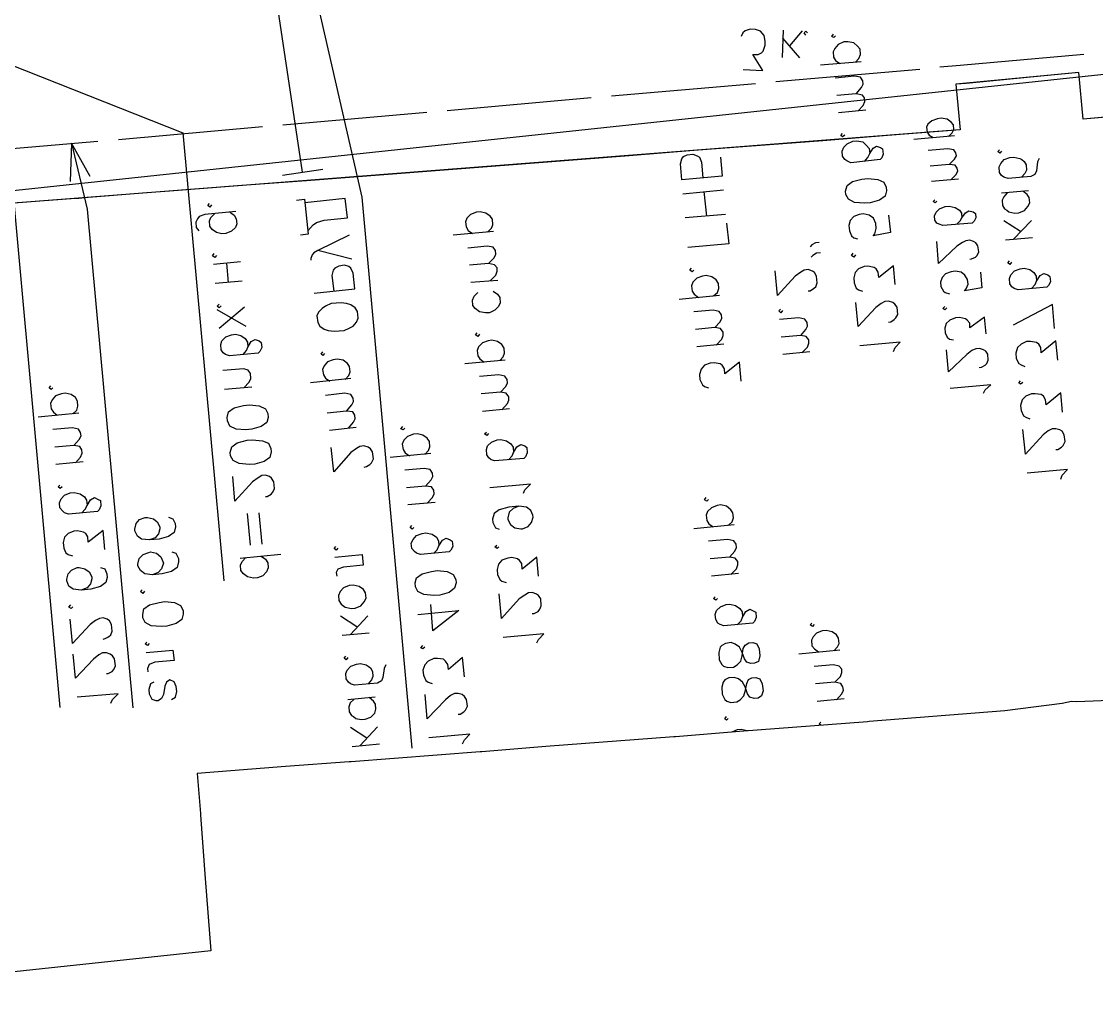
# Model space of a CAD drawing. Header units: metres. Extents: x 131 to 658, y 22 to 173.
# Drawn here: x 510.84 to 538.5, y 46.69 to 72.18 of the extents above; entities that cross this region are included whole.
import ezdxf

# ---------------------------------------------------------------- set-up
doc = ezdxf.new("R2010")
doc.units = ezdxf.units.M
for name, color, linetype in [('BOUNDARY', 7, 'Continuous'), ('BUILDING', 7, 'Continuous'), ('ELECTR_CABLE', 7, 'Continuous'), ('ELECTR_CABLE_COMM', 7, 'Continuous'), ('GAS', 7, 'Continuous'), ('SIDEWALK_PATH', 7, 'Continuous'), ('WATER_PIPELINE', 7, 'Continuous')]:
    doc.layers.add(name, color=color, linetype=linetype)

msp = doc.modelspace()

# ---------------------------------------------------------------- linework, layer by layer
at = {"layer": 'BOUNDARY'}
msp.add_lwpolyline([(539.047, 69.739), (538.16, 69.662), (538.16, 69.662), (538.049, 70.86), (538.049, 70.86), (536.806, 70.738), (535.152, 70.583), (535.019, 70.572), (535.019, 70.572), (534.886, 70.561), (534.886, 70.561), (534.997, 69.384), (534.997, 69.384), (533.122, 69.24), (531.457, 69.107), (528.139, 68.852), (526.475, 68.719), (523.157, 68.463), (521.492, 68.33), (518.174, 68.075), (516.51, 67.953), (513.192, 67.698), (511.527, 67.565), (508.21, 67.309)], dxfattribs=at)
at = {"layer": 'BUILDING'}
for points in [[(498.951, 66.577), (599.188, 77.278)], [(539.467, 54.719), (538.001, 54.663), (537.862, 54.671), (537.624, 54.616), (536.148, 54.429), (534.295, 54.286), (532.653, 54.155), (532.608, 54.151), (529.313, 53.898), (527.671, 53.766), (527.625, 53.763), (524.33, 53.509), (522.689, 53.378), (522.643, 53.374), (519.325, 53.119), (519.272, 53.115), (517.634, 52.995), (515.363, 52.82), (515.442, 51.788), (515.445, 51.747), (515.566, 50.114), (515.709, 48.254), (501.074, 46.691)]]:
    msp.add_lwpolyline(points, dxfattribs=at)
at = {"layer": 'ELECTR_CABLE'}
for points in [[(529.415, 70.938), (529.915, 70.916), (529.915, 70.916), (529.66, 71.326), (529.66, 71.326), (529.793, 71.326), (529.793, 71.326), (529.882, 71.371), (529.882, 71.371), (529.926, 71.415), (529.926, 71.415), (529.981, 71.57), (529.981, 71.57), (529.981, 71.67), (529.981, 71.67), (529.948, 71.815), (529.948, 71.815), (529.859, 71.926), (529.859, 71.926), (529.726, 71.97), (529.726, 71.97), (529.593, 71.981), (529.593, 71.981), (529.46, 71.937), (529.46, 71.937), (529.404, 71.881), (529.404, 71.881), (529.36, 71.792)], [(530.425, 71.249), (530.447, 71.948)], [(530.614, 71.548), (530.936, 71.937)], [(530.869, 71.238), (530.436, 71.748)], [(531.025, 71.826), (530.98, 71.881), (530.98, 71.881), (531.025, 71.926), (531.025, 71.926), (531.069, 71.881)], [(531.79, 71.803), (531.746, 71.759), (531.746, 71.759), (531.69, 71.792), (531.69, 71.792), (531.735, 71.848)], [(532.301, 71.127), (532.389, 71.226), (532.389, 71.226), (532.434, 71.326), (532.434, 71.326), (532.423, 71.459), (532.423, 71.459), (532.356, 71.537), (532.356, 71.537), (532.256, 71.626), (532.256, 71.626), (532.101, 71.648), (532.101, 71.648), (532.001, 71.648), (532.001, 71.648), (531.857, 71.582), (531.857, 71.582), (531.768, 71.482), (531.768, 71.482), (531.724, 71.393), (531.724, 71.393), (531.735, 71.26), (531.735, 71.26), (531.79, 71.171), (531.79, 71.171), (531.901, 71.093)], [(532.445, 71.138), (531.402, 71.049)], [(534.476, 71.004), (534.997, 71.049), (534.997, 71.049), (538.182, 71.337)], [(530.248, 70.627), (533.954, 70.949)], [(526.02, 70.261), (529.726, 70.583)], [(532.323, 70.317), (532.456, 70.472), (532.456, 70.472), (532.5, 70.561), (532.5, 70.561), (532.489, 70.649), (532.489, 70.649), (532.434, 70.738), (532.434, 70.738), (532.278, 70.771), (532.278, 70.771), (531.779, 70.716)], [(532.367, 69.873), (532.5, 70.017), (532.5, 70.017), (532.545, 70.117), (532.545, 70.117), (532.534, 70.206), (532.534, 70.206), (532.478, 70.283), (532.478, 70.283), (532.323, 70.317), (532.323, 70.317), (531.823, 70.272)], [(521.792, 69.884), (525.498, 70.217)], [(517.564, 69.518), (521.27, 69.839)], [(532.567, 69.895), (531.868, 69.828)], [(513.336, 69.14), (517.043, 69.473)], [(534.698, 69.218), (534.786, 69.307), (534.786, 69.307), (534.831, 69.395), (534.831, 69.395), (534.82, 69.518), (534.82, 69.518), (534.764, 69.584), (534.764, 69.584), (534.664, 69.662), (534.664, 69.662), (534.509, 69.684), (534.509, 69.684), (534.409, 69.673), (534.409, 69.673), (534.265, 69.617), (534.265, 69.617), (534.165, 69.529), (534.165, 69.529), (534.132, 69.451), (534.132, 69.451), (534.143, 69.329), (534.143, 69.329), (534.198, 69.251), (534.198, 69.251), (534.298, 69.185)], [(532.023, 69.251), (531.968, 69.207), (531.968, 69.207), (531.923, 69.24), (531.923, 69.24), (531.968, 69.296)], [(534.853, 69.229), (533.799, 69.14)], [(509.097, 68.774), (512.804, 69.096)], [(512.127, 69.04), (512.093, 68.053)], [(512.604, 68.186), (512.127, 69.04), (512.127, 69.04), (512.526, 67.343), (512.526, 67.343), (513.702, 54.504)], [(532.534, 68.574), (532.622, 68.674), (532.622, 68.674), (532.667, 68.774), (532.667, 68.774), (532.756, 68.918), (532.756, 68.918), (532.844, 68.963), (532.844, 68.963), (532.944, 68.929), (532.944, 68.929), (533, 68.896), (533, 68.896), (533.011, 68.763), (533.011, 68.763), (532.978, 68.663), (532.978, 68.663), (532.933, 68.619), (532.933, 68.619), (532.179, 68.541), (532.179, 68.541), (532.079, 68.585), (532.079, 68.585), (532.023, 68.619), (532.023, 68.619), (531.968, 68.707), (531.968, 68.707), (531.957, 68.841), (531.957, 68.841), (532.001, 68.94), (532.001, 68.94), (532.09, 69.029), (532.09, 69.029), (532.234, 69.096), (532.234, 69.096), (532.334, 69.107), (532.334, 69.107), (532.489, 69.074), (532.489, 69.074), (532.589, 68.985), (532.589, 68.985), (532.656, 68.907), (532.656, 68.907), (532.667, 68.774)], [(534.709, 68.497), (534.853, 68.63), (534.853, 68.63), (534.897, 68.719), (534.897, 68.719), (534.886, 68.796), (534.886, 68.796), (534.831, 68.874), (534.831, 68.874), (534.675, 68.896), (534.675, 68.896), (534.176, 68.852)], [(528.827, 68.685), (528.872, 68.197), (528.872, 68.197), (527.829, 68.097), (527.829, 68.097), (527.795, 68.508), (527.795, 68.508), (527.829, 68.641), (527.829, 68.641), (527.873, 68.696), (527.873, 68.696), (527.973, 68.741), (527.973, 68.741), (528.117, 68.763), (528.117, 68.763), (528.228, 68.719), (528.228, 68.719), (528.284, 68.685), (528.284, 68.685), (528.339, 68.552), (528.339, 68.552), (528.372, 68.153)], [(536.062, 68.841), (536.018, 68.785), (536.018, 68.785), (535.963, 68.83), (535.963, 68.83), (536.007, 68.874)], [(537.028, 68.652), (536.983, 68.563), (536.983, 68.563), (536.961, 68.33), (536.961, 68.33), (536.917, 68.241), (536.917, 68.241), (536.817, 68.186), (536.817, 68.186), (536.229, 68.13), (536.229, 68.13), (536.118, 68.164), (536.118, 68.164), (536.062, 68.208), (536.062, 68.208), (536.007, 68.286), (536.007, 68.286), (535.996, 68.43), (535.996, 68.43), (536.04, 68.519), (536.04, 68.519), (536.129, 68.619), (536.129, 68.619), (536.273, 68.674), (536.273, 68.674), (536.373, 68.685), (536.373, 68.685), (536.529, 68.652), (536.529, 68.652), (536.584, 68.619), (536.584, 68.619), (536.639, 68.574), (536.639, 68.574), (536.695, 68.486), (536.695, 68.486), (536.706, 68.352), (536.706, 68.352), (536.662, 68.264), (536.662, 68.264), (536.573, 68.164)], [(534.753, 68.097), (534.886, 68.23), (534.886, 68.23), (534.931, 68.319), (534.931, 68.319), (534.919, 68.397), (534.919, 68.397), (534.864, 68.474), (534.864, 68.474), (534.709, 68.497), (534.709, 68.497), (534.22, 68.452)], [(533.1, 67.82), (533.066, 67.675), (533.066, 67.675), (532.922, 67.576), (532.922, 67.576), (532.678, 67.509), (532.678, 67.509), (532.534, 67.498), (532.534, 67.498), (532.278, 67.52), (532.278, 67.52), (532.123, 67.598), (532.123, 67.598), (532.056, 67.72), (532.056, 67.72), (532.045, 67.809), (532.045, 67.809), (532.09, 67.953), (532.09, 67.953), (532.223, 68.053), (532.223, 68.053), (532.467, 68.119), (532.467, 68.119), (532.622, 68.13), (532.622, 68.13), (532.878, 68.108), (532.878, 68.108), (533.033, 68.042), (533.033, 68.042), (533.088, 67.909), (533.088, 67.909), (533.1, 67.82)], [(534.953, 68.119), (534.254, 68.053)], [(527.862, 67.742), (528.905, 67.842)], [(528.472, 67.165), (528.406, 67.798)], [(536.75, 67.82), (536.062, 67.753)], [(536.207, 67.764), (536.118, 67.664), (536.118, 67.664), (536.074, 67.576), (536.074, 67.576), (536.085, 67.442), (536.085, 67.442), (536.14, 67.354), (536.14, 67.354), (536.196, 67.32), (536.196, 67.32), (536.251, 67.276), (536.251, 67.276), (536.406, 67.243), (536.406, 67.243), (536.506, 67.254), (536.506, 67.254), (536.651, 67.309), (536.651, 67.309), (536.739, 67.409), (536.739, 67.409), (536.784, 67.509), (536.784, 67.509), (536.773, 67.642), (536.773, 67.642), (536.717, 67.72), (536.717, 67.72), (536.606, 67.809)], [(534.398, 67.553), (534.354, 67.509), (534.354, 67.509), (534.298, 67.542), (534.298, 67.542), (534.342, 67.587)], [(534.908, 66.954), (534.997, 67.043), (534.997, 67.043), (535.042, 67.121), (535.042, 67.121), (535.13, 67.254), (535.13, 67.254), (535.219, 67.298), (535.219, 67.298), (535.33, 67.276), (535.33, 67.276), (535.386, 67.232), (535.386, 67.232), (535.397, 67.121), (535.397, 67.121), (535.352, 67.032), (535.352, 67.032), (535.308, 66.987), (535.308, 66.987), (534.553, 66.921), (534.553, 66.921), (534.453, 66.954), (534.453, 66.954), (534.398, 66.987), (534.398, 66.987), (534.342, 67.065), (534.342, 67.065), (534.331, 67.176), (534.331, 67.176), (534.376, 67.265), (534.376, 67.265), (534.464, 67.354), (534.464, 67.354), (534.609, 67.409), (534.609, 67.409), (534.709, 67.42), (534.709, 67.42), (534.864, 67.387), (534.864, 67.387), (534.975, 67.32), (534.975, 67.32), (535.03, 67.243), (535.03, 67.243), (535.042, 67.121)], [(528.96, 67.209), (527.917, 67.121)], [(528.983, 66.987), (529.038, 66.455), (529.038, 66.455), (527.984, 66.355)], [(533.155, 67.187), (533.199, 66.743), (533.199, 66.743), (532.756, 66.655), (532.756, 66.655), (532.8, 66.71), (532.8, 66.71), (532.833, 66.843), (532.833, 66.843), (532.822, 66.976), (532.822, 66.976), (532.767, 67.11), (532.767, 67.11), (532.656, 67.187), (532.656, 67.187), (532.5, 67.221), (532.5, 67.221), (532.4, 67.209), (532.4, 67.209), (532.256, 67.154), (532.256, 67.154), (532.167, 67.054), (532.167, 67.054), (532.134, 66.921), (532.134, 66.921), (532.145, 66.788), (532.145, 66.788), (532.201, 66.655), (532.201, 66.655), (532.256, 66.61), (532.256, 66.61), (532.356, 66.577)], [(536.551, 66.766), (536.118, 67.043)], [(536.828, 67.054), (536.362, 66.566)], [(531.368, 66.488), (531.269, 66.477), (531.269, 66.477), (531.18, 66.422), (531.18, 66.422), (531.135, 66.377)], [(535.241, 66.055), (535.286, 66.066), (535.286, 66.066), (535.386, 66.111), (535.386, 66.111), (535.43, 66.155), (535.43, 66.155), (535.474, 66.244), (535.474, 66.244), (535.452, 66.399), (535.452, 66.399), (535.397, 66.477), (535.397, 66.477), (535.341, 66.51), (535.341, 66.51), (535.241, 66.544), (535.241, 66.544), (535.141, 66.532), (535.141, 66.532), (535.053, 66.488), (535.053, 66.488), (534.908, 66.388), (534.908, 66.388), (534.442, 65.944), (534.442, 65.944), (534.398, 66.51)], [(536.861, 66.61), (536.162, 66.544)], [(531.402, 66.222), (531.302, 66.211), (531.302, 66.211), (531.202, 66.155), (531.202, 66.155), (531.158, 66.111)], [(532.301, 66.166), (532.256, 66.111), (532.256, 66.111), (532.201, 66.155), (532.201, 66.155), (532.245, 66.211)], [(533.322, 65.401), (533.277, 65.889), (533.277, 65.889), (532.9, 65.589), (532.9, 65.589), (532.889, 65.722), (532.889, 65.722), (532.833, 65.811), (532.833, 65.811), (532.778, 65.844), (532.778, 65.844), (532.622, 65.878), (532.622, 65.878), (532.523, 65.867), (532.523, 65.867), (532.378, 65.811), (532.378, 65.811), (532.29, 65.711), (532.29, 65.711), (532.256, 65.578), (532.256, 65.578), (532.267, 65.445), (532.267, 65.445), (532.323, 65.312), (532.323, 65.312), (532.378, 65.267), (532.378, 65.267), (532.478, 65.234)], [(536.318, 65.978), (536.273, 65.922), (536.273, 65.922), (536.218, 65.967), (536.218, 65.967), (536.262, 66.011)], [(528.139, 65.778), (528.095, 65.734), (528.095, 65.734), (528.039, 65.778), (528.039, 65.778), (528.084, 65.822)], [(528.65, 65.112), (528.75, 65.201), (528.75, 65.201), (528.783, 65.301), (528.783, 65.301), (528.772, 65.434), (528.772, 65.434), (528.716, 65.523), (528.716, 65.523), (528.605, 65.6), (528.605, 65.6), (528.461, 65.634), (528.461, 65.634), (528.361, 65.623), (528.361, 65.623), (528.217, 65.567), (528.217, 65.567), (528.117, 65.467), (528.117, 65.467), (528.084, 65.367), (528.084, 65.367), (528.095, 65.234), (528.095, 65.234), (528.15, 65.157), (528.15, 65.157), (528.261, 65.068)], [(531.08, 65.245), (531.135, 65.245), (531.135, 65.245), (531.224, 65.301), (531.224, 65.301), (531.28, 65.345), (531.28, 65.345), (531.313, 65.445), (531.313, 65.445), (531.302, 65.623), (531.302, 65.623), (531.246, 65.711), (531.246, 65.711), (531.191, 65.745), (531.191, 65.745), (531.08, 65.789), (531.08, 65.789), (530.98, 65.778), (530.98, 65.778), (530.891, 65.722), (530.891, 65.722), (530.747, 65.623), (530.747, 65.623), (530.292, 65.123), (530.292, 65.123), (530.237, 65.756)], [(535.519, 65.722), (535.552, 65.323), (535.552, 65.323), (535.108, 65.245), (535.108, 65.245), (535.152, 65.29), (535.152, 65.29), (535.197, 65.412), (535.197, 65.412), (535.186, 65.534), (535.186, 65.534), (535.119, 65.645), (535.119, 65.645), (535.019, 65.722), (535.019, 65.722), (534.864, 65.745), (534.864, 65.745), (534.764, 65.734), (534.764, 65.734), (534.62, 65.678), (534.62, 65.678), (534.531, 65.589), (534.531, 65.589), (534.487, 65.467), (534.487, 65.467), (534.498, 65.356), (534.498, 65.356), (534.564, 65.234), (534.564, 65.234), (534.609, 65.201), (534.609, 65.201), (534.72, 65.168)], [(536.828, 65.301), (536.928, 65.401), (536.928, 65.401), (536.961, 65.489), (536.961, 65.489), (537.05, 65.634), (537.05, 65.634), (537.15, 65.689), (537.15, 65.689), (537.25, 65.656), (537.25, 65.656), (537.305, 65.611), (537.305, 65.611), (537.316, 65.478), (537.316, 65.478), (537.272, 65.378), (537.272, 65.378), (537.228, 65.334), (537.228, 65.334), (536.484, 65.267), (536.484, 65.267), (536.384, 65.301), (536.384, 65.301), (536.329, 65.345), (536.329, 65.345), (536.273, 65.423), (536.273, 65.423), (536.262, 65.556), (536.262, 65.556), (536.295, 65.656), (536.295, 65.656), (536.395, 65.756), (536.395, 65.756), (536.54, 65.811), (536.54, 65.811), (536.639, 65.822), (536.639, 65.822), (536.784, 65.789), (536.784, 65.789), (536.895, 65.711), (536.895, 65.711), (536.95, 65.623), (536.95, 65.623), (536.961, 65.489)], [(528.805, 65.123), (527.762, 65.023)], [(528.683, 64.302), (528.816, 64.446), (528.816, 64.446), (528.861, 64.535), (528.861, 64.535), (528.85, 64.624), (528.85, 64.624), (528.794, 64.713), (528.794, 64.713), (528.639, 64.746), (528.639, 64.746), (528.139, 64.702)], [(530.425, 64.735), (530.381, 64.679), (530.381, 64.679), (530.325, 64.724), (530.325, 64.724), (530.37, 64.768)], [(533.155, 64.435), (533.211, 64.446), (533.211, 64.446), (533.299, 64.502), (533.299, 64.502), (533.344, 64.546), (533.344, 64.546), (533.388, 64.635), (533.388, 64.635), (533.377, 64.824), (533.377, 64.824), (533.31, 64.901), (533.31, 64.901), (533.266, 64.946), (533.266, 64.946), (533.155, 64.979), (533.155, 64.979), (533.055, 64.968), (533.055, 64.968), (532.966, 64.912), (532.966, 64.912), (532.822, 64.813), (532.822, 64.813), (532.367, 64.324), (532.367, 64.324), (532.312, 64.946)], [(534.653, 64.801), (534.598, 64.757), (534.598, 64.757), (534.553, 64.79), (534.553, 64.79), (534.598, 64.835)], [(537.427, 64.269), (537.372, 64.89), (537.372, 64.89), (536.362, 64.358)], [(530.891, 64.091), (531.025, 64.247), (531.025, 64.247), (531.069, 64.335), (531.069, 64.335), (531.058, 64.424), (531.058, 64.424), (531.002, 64.513), (531.002, 64.513), (530.847, 64.546), (530.847, 64.546), (530.348, 64.502)], [(535.663, 64.136), (535.619, 64.568), (535.619, 64.568), (535.241, 64.291), (535.241, 64.291), (535.241, 64.413), (535.241, 64.413), (535.175, 64.491), (535.175, 64.491), (535.13, 64.524), (535.13, 64.524), (534.975, 64.557), (534.975, 64.557), (534.875, 64.546), (534.875, 64.546), (534.731, 64.491), (534.731, 64.491), (534.631, 64.402), (534.631, 64.402), (534.598, 64.28), (534.598, 64.28), (534.609, 64.158), (534.609, 64.158), (534.664, 64.047), (534.664, 64.047), (534.72, 64.002), (534.72, 64.002), (534.82, 63.98)], [(528.716, 63.847), (528.861, 64.002), (528.861, 64.002), (528.894, 64.091), (528.894, 64.091), (528.894, 64.18), (528.894, 64.18), (528.827, 64.269), (528.827, 64.269), (528.683, 64.302), (528.683, 64.302), (528.184, 64.247)], [(530.925, 63.647), (531.069, 63.792), (531.069, 63.792), (531.102, 63.891), (531.102, 63.891), (531.102, 63.98), (531.102, 63.98), (531.036, 64.069), (531.036, 64.069), (530.891, 64.091), (530.891, 64.091), (530.392, 64.047)], [(533.277, 63.681), (533.322, 63.78), (533.322, 63.78), (533.455, 63.925), (533.455, 63.925), (532.412, 63.825)], [(537.505, 63.459), (537.461, 63.958), (537.461, 63.958), (537.083, 63.647), (537.083, 63.647), (537.072, 63.78), (537.072, 63.78), (537.017, 63.869), (537.017, 63.869), (536.961, 63.914), (536.961, 63.914), (536.806, 63.936), (536.806, 63.936), (536.706, 63.936), (536.706, 63.936), (536.562, 63.869), (536.562, 63.869), (536.473, 63.78), (536.473, 63.78), (536.429, 63.636), (536.429, 63.636), (536.44, 63.503), (536.44, 63.503), (536.506, 63.37), (536.506, 63.37), (536.562, 63.337), (536.562, 63.337), (536.662, 63.292)], [(528.916, 63.869), (528.217, 63.803)], [(531.124, 63.67), (530.436, 63.603)], [(535.485, 63.27), (535.541, 63.281), (535.541, 63.281), (535.641, 63.326), (535.641, 63.326), (535.685, 63.37), (535.685, 63.37), (535.718, 63.459), (535.718, 63.459), (535.707, 63.614), (535.707, 63.614), (535.652, 63.692), (535.652, 63.692), (535.596, 63.725), (535.596, 63.725), (535.496, 63.758), (535.496, 63.758), (535.397, 63.747), (535.397, 63.747), (535.297, 63.703), (535.297, 63.703), (535.164, 63.603), (535.164, 63.603), (534.698, 63.159), (534.698, 63.159), (534.642, 63.725)], [(529.36, 62.915), (529.316, 63.403), (529.316, 63.403), (528.938, 63.104), (528.938, 63.104), (528.927, 63.237), (528.927, 63.237), (528.872, 63.326), (528.872, 63.326), (528.816, 63.359), (528.816, 63.359), (528.661, 63.392), (528.661, 63.392), (528.561, 63.381), (528.561, 63.381), (528.417, 63.326), (528.417, 63.326), (528.328, 63.226), (528.328, 63.226), (528.284, 63.092), (528.284, 63.092), (528.295, 62.959), (528.295, 62.959), (528.361, 62.826), (528.361, 62.826), (528.417, 62.782), (528.417, 62.782), (528.517, 62.749)], [(535.596, 62.604), (535.641, 62.693), (535.641, 62.693), (535.785, 62.826), (535.785, 62.826), (534.742, 62.726)], [(536.606, 62.882), (536.551, 62.837), (536.551, 62.837), (536.506, 62.871), (536.506, 62.871), (536.551, 62.926)], [(537.627, 62.116), (537.583, 62.615), (537.583, 62.615), (537.205, 62.305), (537.205, 62.305), (537.194, 62.438), (537.194, 62.438), (537.139, 62.527), (537.139, 62.527), (537.083, 62.571), (537.083, 62.571), (536.928, 62.593), (536.928, 62.593), (536.828, 62.593), (536.828, 62.593), (536.684, 62.527), (536.684, 62.527), (536.595, 62.438), (536.595, 62.438), (536.551, 62.294), (536.551, 62.294), (536.562, 62.16), (536.562, 62.16), (536.628, 62.027), (536.628, 62.027), (536.684, 61.994), (536.684, 61.994), (536.784, 61.95)], [(537.461, 61.162), (537.505, 61.162), (537.505, 61.162), (537.605, 61.217), (537.605, 61.217), (537.649, 61.262), (537.649, 61.262), (537.694, 61.361), (537.694, 61.361), (537.671, 61.539), (537.671, 61.539), (537.616, 61.628), (537.616, 61.628), (537.56, 61.661), (537.56, 61.661), (537.461, 61.694), (537.461, 61.694), (537.361, 61.694), (537.361, 61.694), (537.261, 61.639), (537.261, 61.639), (537.128, 61.539), (537.128, 61.539), (536.673, 61.04), (536.673, 61.04), (536.606, 61.672)], [(537.583, 60.396), (537.616, 60.496), (537.616, 60.496), (537.76, 60.64), (537.76, 60.64), (536.717, 60.551)], [(514.624, 59.419), (514.734, 59.375), (514.734, 59.375), (514.79, 59.253), (514.79, 59.253), (514.801, 59.164), (514.801, 59.164), (514.768, 59.02), (514.768, 59.02), (514.624, 58.92), (514.624, 58.92), (514.379, 58.854), (514.379, 58.854), (514.135, 58.831), (514.135, 58.831), (513.924, 58.854), (513.924, 58.854), (513.825, 58.931), (513.825, 58.931), (513.758, 59.064), (513.758, 59.064), (513.758, 59.109), (513.758, 59.109), (513.791, 59.253), (513.791, 59.253), (513.88, 59.353), (513.88, 59.353), (514.024, 59.408), (514.024, 59.408), (514.08, 59.408), (514.08, 59.408), (514.235, 59.375), (514.235, 59.375), (514.335, 59.297), (514.335, 59.297), (514.402, 59.164), (514.402, 59.164), (514.402, 59.12), (514.402, 59.12), (514.368, 58.987), (514.368, 58.987), (514.279, 58.887), (514.279, 58.887), (514.135, 58.831)], [(514.712, 58.521), (514.812, 58.487), (514.812, 58.487), (514.879, 58.354), (514.879, 58.354), (514.879, 58.265), (514.879, 58.265), (514.845, 58.121), (514.845, 58.121), (514.701, 58.021), (514.701, 58.021), (514.457, 57.955), (514.457, 57.955), (514.213, 57.932), (514.213, 57.932), (514.013, 57.955), (514.013, 57.955), (513.902, 58.043), (513.902, 58.043), (513.836, 58.166), (513.836, 58.166), (513.836, 58.21), (513.836, 58.21), (513.869, 58.354), (513.869, 58.354), (513.969, 58.454), (513.969, 58.454), (514.113, 58.51), (514.113, 58.51), (514.157, 58.521), (514.157, 58.521), (514.313, 58.487), (514.313, 58.487), (514.424, 58.399), (514.424, 58.399), (514.479, 58.276), (514.479, 58.276), (514.49, 58.232), (514.49, 58.232), (514.446, 58.088), (514.446, 58.088), (514.357, 57.988), (514.357, 57.988), (514.213, 57.932)], [(514.002, 57.511), (513.958, 57.455), (513.958, 57.455), (513.902, 57.5), (513.902, 57.5), (513.947, 57.544)], [(515.001, 56.923), (514.967, 56.778), (514.967, 56.778), (514.823, 56.679), (514.823, 56.679), (514.579, 56.612), (514.579, 56.612), (514.435, 56.601), (514.435, 56.601), (514.18, 56.623), (514.18, 56.623), (514.024, 56.701), (514.024, 56.701), (513.958, 56.823), (513.958, 56.823), (513.958, 56.912), (513.958, 56.912), (513.991, 57.056), (513.991, 57.056), (514.135, 57.156), (514.135, 57.156), (514.379, 57.222), (514.379, 57.222), (514.524, 57.245), (514.524, 57.245), (514.779, 57.222), (514.779, 57.222), (514.934, 57.145), (514.934, 57.145), (515.001, 57.011), (515.001, 57.011), (515.001, 56.923)], [(531.235, 56.656), (531.191, 56.601), (531.191, 56.601), (531.135, 56.645), (531.135, 56.645), (531.18, 56.69)], [(531.746, 55.979), (531.835, 56.079), (531.835, 56.079), (531.879, 56.168), (531.879, 56.168), (531.868, 56.301), (531.868, 56.301), (531.812, 56.39), (531.812, 56.39), (531.701, 56.468), (531.701, 56.468), (531.546, 56.501), (531.546, 56.501), (531.446, 56.49), (531.446, 56.49), (531.302, 56.434), (531.302, 56.434), (531.213, 56.335), (531.213, 56.335), (531.169, 56.246), (531.169, 56.246), (531.18, 56.102), (531.18, 56.102), (531.246, 56.024), (531.246, 56.024), (531.346, 55.946)], [(514.124, 56.168), (514.08, 56.113), (514.08, 56.113), (514.024, 56.157), (514.024, 56.157), (514.069, 56.201)], [(514.046, 55.935), (514.734, 55.991), (514.734, 55.991), (514.768, 55.724), (514.768, 55.724), (514.268, 55.68), (514.268, 55.68), (514.124, 55.624), (514.124, 55.624), (514.08, 55.524), (514.08, 55.524), (514.091, 55.436)], [(531.901, 55.991), (530.847, 55.891)], [(531.768, 55.169), (531.912, 55.314), (531.912, 55.314), (531.946, 55.414), (531.946, 55.414), (531.946, 55.502), (531.946, 55.502), (531.879, 55.58), (531.879, 55.58), (531.735, 55.613), (531.735, 55.613), (531.235, 55.569)], [(514.701, 54.726), (514.801, 54.781), (514.801, 54.781), (514.834, 54.925), (514.834, 54.925), (514.823, 55.058), (514.823, 55.058), (514.768, 55.181), (514.768, 55.181), (514.657, 55.225), (514.657, 55.225), (514.568, 55.169), (514.568, 55.169), (514.524, 55.07), (514.524, 55.07), (514.49, 54.848), (514.49, 54.848), (514.446, 54.748), (514.446, 54.748), (514.357, 54.692), (514.357, 54.692), (514.302, 54.692), (514.302, 54.692), (514.202, 54.726), (514.202, 54.726), (514.135, 54.859), (514.135, 54.859), (514.124, 54.992), (514.124, 54.992), (514.168, 55.136), (514.168, 55.136), (514.257, 55.181)], [(531.812, 54.714), (531.946, 54.87), (531.946, 54.87), (531.99, 54.959), (531.99, 54.959), (531.979, 55.047), (531.979, 55.047), (531.923, 55.136), (531.923, 55.136), (531.768, 55.169), (531.768, 55.169), (531.269, 55.125)], [(532.012, 54.737), (531.313, 54.67)], [(531.411, 54.059), (531.368, 54.093), (531.413, 54.137)]]:
    msp.add_lwpolyline(points, dxfattribs=at)
at = {"layer": 'ELECTR_CABLE_COMM'}
for points in [[(518.075, 68.297), (515.467, 85.708)], [(515.933, 84.842), (515.467, 85.708), (515.467, 85.708), (519.595, 67.653), (519.595, 67.653), (520.882, 53.472)], [(497.446, 71.815), (496.469, 71.837), (496.469, 71.837), (510.651, 67.431), (510.651, 67.431), (511.827, 54.515)], [(517.553, 68.219), (518.596, 68.375)], [(517.919, 67.576), (518.119, 67.598), (518.119, 67.598), (518.219, 66.699), (518.219, 66.699), (518.019, 66.677)], [(518.208, 66.788), (518.341, 66.943), (518.341, 66.943), (518.43, 66.999), (518.43, 66.999), (518.629, 67.065), (518.629, 67.065), (519.229, 67.121), (519.229, 67.121), (519.173, 67.62), (519.173, 67.62), (518.13, 67.509)], [(519.273, 66.677), (518.463, 66.277), (518.463, 66.277), (518.363, 66.222), (518.363, 66.222), (518.319, 66.166), (518.319, 66.166), (518.285, 66.078), (518.285, 66.078), (518.285, 66.033)], [(519.34, 66.055), (518.463, 66.277)], [(518.374, 65.179), (519.417, 65.29), (519.417, 65.29), (519.373, 65.7), (519.373, 65.7), (519.317, 65.822), (519.317, 65.822), (519.262, 65.867), (519.262, 65.867), (519.151, 65.9), (519.151, 65.9), (519.007, 65.878), (519.007, 65.878), (518.907, 65.822), (518.907, 65.822), (518.862, 65.778), (518.862, 65.778), (518.829, 65.634), (518.829, 65.634), (518.874, 65.234)], [(519.506, 64.535), (519.484, 64.713), (519.484, 64.713), (519.428, 64.801), (519.428, 64.801), (519.317, 64.879), (519.317, 64.879), (519.206, 64.912), (519.206, 64.912), (519.062, 64.935), (519.062, 64.935), (518.807, 64.912), (518.807, 64.912), (518.663, 64.846), (518.663, 64.846), (518.574, 64.79), (518.574, 64.79), (518.485, 64.69), (518.485, 64.69), (518.441, 64.602), (518.441, 64.602), (518.463, 64.424), (518.463, 64.424), (518.518, 64.335), (518.518, 64.335), (518.629, 64.258), (518.629, 64.258), (518.729, 64.224), (518.729, 64.224), (518.885, 64.202), (518.885, 64.202), (519.14, 64.224), (519.14, 64.224), (519.273, 64.28), (519.273, 64.28), (519.373, 64.335), (519.373, 64.335), (519.462, 64.435), (519.462, 64.435), (519.506, 64.535)], [(518.641, 63.625), (518.596, 63.581), (518.596, 63.581), (518.552, 63.614), (518.552, 63.614), (518.596, 63.67)], [(519.173, 62.959), (519.262, 63.059), (519.262, 63.059), (519.295, 63.159), (519.295, 63.159), (519.284, 63.292), (519.284, 63.292), (519.229, 63.37), (519.229, 63.37), (519.118, 63.459), (519.118, 63.459), (518.962, 63.481), (518.962, 63.481), (518.862, 63.47), (518.862, 63.47), (518.718, 63.414), (518.718, 63.414), (518.629, 63.314), (518.629, 63.314), (518.585, 63.215), (518.585, 63.215), (518.607, 63.081), (518.607, 63.081), (518.663, 62.993), (518.663, 62.993), (518.774, 62.915)], [(519.317, 62.982), (518.274, 62.871)], [(511.65, 62.749), (511.605, 62.704), (511.605, 62.704), (511.55, 62.749), (511.55, 62.749), (511.594, 62.793)], [(512.16, 62.072), (512.26, 62.171), (512.26, 62.171), (512.293, 62.271), (512.293, 62.271), (512.282, 62.405), (512.282, 62.405), (512.227, 62.493), (512.227, 62.493), (512.116, 62.571), (512.116, 62.571), (511.96, 62.604), (511.96, 62.604), (511.871, 62.593), (511.871, 62.593), (511.716, 62.538), (511.716, 62.538), (511.627, 62.438), (511.627, 62.438), (511.583, 62.338), (511.583, 62.338), (511.605, 62.205), (511.605, 62.205), (511.661, 62.116), (511.661, 62.116), (511.76, 62.038)], [(519.206, 62.149), (519.34, 62.305), (519.34, 62.305), (519.384, 62.393), (519.384, 62.393), (519.373, 62.482), (519.373, 62.482), (519.317, 62.571), (519.317, 62.571), (519.162, 62.604), (519.162, 62.604), (518.663, 62.549)], [(512.315, 62.094), (511.272, 61.994)], [(519.251, 61.705), (519.384, 61.861), (519.384, 61.861), (519.428, 61.95), (519.428, 61.95), (519.417, 62.038), (519.417, 62.038), (519.362, 62.127), (519.362, 62.127), (519.206, 62.149), (519.206, 62.149), (518.707, 62.094)], [(512.182, 61.262), (512.326, 61.417), (512.326, 61.417), (512.371, 61.506), (512.371, 61.506), (512.36, 61.594), (512.36, 61.594), (512.304, 61.683), (512.304, 61.683), (512.149, 61.717), (512.149, 61.717), (511.65, 61.672)], [(519.451, 61.728), (518.763, 61.65)], [(520.705, 61.705), (520.66, 61.661), (520.66, 61.661), (520.605, 61.694), (520.605, 61.694), (520.649, 61.75)], [(521.215, 61.028), (521.315, 61.128), (521.315, 61.128), (521.348, 61.228), (521.348, 61.228), (521.337, 61.361), (521.337, 61.361), (521.282, 61.45), (521.282, 61.45), (521.171, 61.528), (521.171, 61.528), (521.026, 61.561), (521.026, 61.561), (520.926, 61.55), (520.926, 61.55), (520.771, 61.495), (520.771, 61.495), (520.682, 61.395), (520.682, 61.395), (520.638, 61.295), (520.638, 61.295), (520.66, 61.162), (520.66, 61.162), (520.716, 61.073), (520.716, 61.073), (520.827, 60.995)], [(512.227, 60.818), (512.36, 60.962), (512.36, 60.962), (512.404, 61.062), (512.404, 61.062), (512.393, 61.151), (512.393, 61.151), (512.338, 61.239), (512.338, 61.239), (512.182, 61.262), (512.182, 61.262), (511.694, 61.217)], [(519.661, 60.707), (519.717, 60.718), (519.717, 60.718), (519.806, 60.773), (519.806, 60.773), (519.85, 60.818), (519.85, 60.818), (519.894, 60.918), (519.894, 60.918), (519.872, 61.095), (519.872, 61.095), (519.817, 61.173), (519.817, 61.173), (519.761, 61.217), (519.761, 61.217), (519.65, 61.25), (519.65, 61.25), (519.55, 61.239), (519.55, 61.239), (519.462, 61.184), (519.462, 61.184), (519.317, 61.084), (519.317, 61.084), (518.874, 60.585), (518.874, 60.585), (518.807, 61.206)], [(521.37, 61.051), (520.327, 60.951)], [(512.426, 60.84), (511.727, 60.773)], [(521.237, 60.218), (521.381, 60.374), (521.381, 60.374), (521.426, 60.463), (521.426, 60.463), (521.415, 60.551), (521.415, 60.551), (521.359, 60.64), (521.359, 60.64), (521.204, 60.673), (521.204, 60.673), (520.705, 60.629)], [(511.883, 60.196), (511.838, 60.152), (511.838, 60.152), (511.783, 60.196), (511.783, 60.196), (511.827, 60.241)], [(512.393, 59.53), (512.482, 59.619), (512.482, 59.619), (512.526, 59.719), (512.526, 59.719), (512.615, 59.863), (512.615, 59.863), (512.715, 59.919), (512.715, 59.919), (512.815, 59.874), (512.815, 59.874), (512.87, 59.841), (512.87, 59.841), (512.881, 59.708), (512.881, 59.708), (512.837, 59.608), (512.837, 59.608), (512.793, 59.564), (512.793, 59.564), (512.049, 59.497), (512.049, 59.497), (511.949, 59.53), (511.949, 59.53), (511.894, 59.575), (511.894, 59.575), (511.827, 59.653), (511.827, 59.653), (511.816, 59.786), (511.816, 59.786), (511.86, 59.886), (511.86, 59.886), (511.949, 59.985), (511.949, 59.985), (512.093, 60.041), (512.093, 60.041), (512.193, 60.052), (512.193, 60.052), (512.349, 60.019), (512.349, 60.019), (512.46, 59.941), (512.46, 59.941), (512.515, 59.852), (512.515, 59.852), (512.526, 59.719)], [(521.282, 59.775), (521.415, 59.919), (521.415, 59.919), (521.459, 60.019), (521.459, 60.019), (521.448, 60.107), (521.448, 60.107), (521.392, 60.196), (521.392, 60.196), (521.237, 60.218), (521.237, 60.218), (520.749, 60.174)], [(521.481, 59.797), (520.782, 59.73)], [(512.981, 58.587), (512.937, 59.075), (512.937, 59.075), (512.559, 58.776), (512.559, 58.776), (512.548, 58.909), (512.548, 58.909), (512.493, 58.998), (512.493, 58.998), (512.437, 59.031), (512.437, 59.031), (512.282, 59.064), (512.282, 59.064), (512.182, 59.053), (512.182, 59.053), (512.038, 58.998), (512.038, 58.998), (511.949, 58.898), (511.949, 58.898), (511.916, 58.765), (511.916, 58.765), (511.927, 58.621), (511.927, 58.621), (511.982, 58.498), (511.982, 58.498), (512.038, 58.454), (512.038, 58.454), (512.149, 58.421)], [(520.938, 59.153), (520.893, 59.109), (520.893, 59.109), (520.838, 59.153), (520.838, 59.153), (520.882, 59.198)], [(521.448, 58.487), (521.537, 58.576), (521.537, 58.576), (521.581, 58.676), (521.581, 58.676), (521.67, 58.82), (521.67, 58.82), (521.77, 58.876), (521.77, 58.876), (521.87, 58.831), (521.87, 58.831), (521.925, 58.798), (521.925, 58.798), (521.936, 58.665), (521.936, 58.665), (521.892, 58.565), (521.892, 58.565), (521.847, 58.521), (521.847, 58.521), (521.104, 58.454), (521.104, 58.454), (521.004, 58.487), (521.004, 58.487), (520.949, 58.532), (520.949, 58.532), (520.882, 58.609), (520.882, 58.609), (520.871, 58.743), (520.871, 58.743), (520.915, 58.842), (520.915, 58.842), (521.004, 58.942), (521.004, 58.942), (521.148, 58.998), (521.148, 58.998), (521.248, 59.009), (521.248, 59.009), (521.404, 58.976), (521.404, 58.976), (521.515, 58.898), (521.515, 58.898), (521.57, 58.809), (521.57, 58.809), (521.581, 58.676)], [(518.984, 58.621), (518.94, 58.565), (518.94, 58.565), (518.885, 58.609), (518.885, 58.609), (518.929, 58.665)], [(518.907, 58.387), (519.606, 58.454), (519.606, 58.454), (519.628, 58.177), (519.628, 58.177), (519.129, 58.132), (519.129, 58.132), (518.984, 58.077), (518.984, 58.077), (518.94, 57.988), (518.94, 57.988), (518.951, 57.899)], [(512.87, 58.121), (512.981, 58.088), (512.981, 58.088), (513.037, 57.955), (513.037, 57.955), (513.048, 57.866), (513.048, 57.866), (513.014, 57.733), (513.014, 57.733), (512.87, 57.633), (512.87, 57.633), (512.626, 57.566), (512.626, 57.566), (512.371, 57.533), (512.371, 57.533), (512.171, 57.566), (512.171, 57.566), (512.06, 57.644), (512.06, 57.644), (512.005, 57.777), (512.005, 57.777), (512.005, 57.822), (512.005, 57.822), (512.038, 57.955), (512.038, 57.955), (512.127, 58.055), (512.127, 58.055), (512.271, 58.121), (512.271, 58.121), (512.326, 58.121), (512.326, 58.121), (512.471, 58.088), (512.471, 58.088), (512.582, 58.01), (512.582, 58.01), (512.648, 57.877), (512.648, 57.877), (512.648, 57.833), (512.648, 57.833), (512.615, 57.699), (512.615, 57.699), (512.526, 57.6), (512.526, 57.6), (512.371, 57.533)], [(522.025, 57.722), (521.981, 57.589), (521.981, 57.589), (521.847, 57.478), (521.847, 57.478), (521.603, 57.411), (521.603, 57.411), (521.448, 57.4), (521.448, 57.4), (521.193, 57.422), (521.193, 57.422), (521.037, 57.5), (521.037, 57.5), (520.982, 57.622), (520.982, 57.622), (520.971, 57.722), (520.971, 57.722), (521.004, 57.855), (521.004, 57.855), (521.148, 57.955), (521.148, 57.955), (521.392, 58.021), (521.392, 58.021), (521.537, 58.043), (521.537, 58.043), (521.792, 58.021), (521.792, 58.021), (521.947, 57.944), (521.947, 57.944), (522.014, 57.81), (522.014, 57.81), (522.025, 57.722)], [(519.706, 57.333), (519.695, 57.466), (519.695, 57.466), (519.639, 57.555), (519.639, 57.555), (519.528, 57.633), (519.528, 57.633), (519.373, 57.666), (519.373, 57.666), (519.273, 57.655), (519.273, 57.655), (519.129, 57.6), (519.129, 57.6), (519.04, 57.5), (519.04, 57.5), (518.996, 57.4), (518.996, 57.4), (519.007, 57.267), (519.007, 57.267), (519.062, 57.178), (519.062, 57.178), (519.173, 57.1), (519.173, 57.1), (519.329, 57.067), (519.329, 57.067), (519.428, 57.078), (519.428, 57.078), (519.573, 57.134), (519.573, 57.134), (519.661, 57.233), (519.661, 57.233), (519.706, 57.333)], [(512.16, 57.111), (512.116, 57.067), (512.116, 57.067), (512.06, 57.1), (512.06, 57.1), (512.105, 57.156)], [(521.037, 56.912), (522.092, 57.011), (522.092, 57.011), (521.426, 56.49), (521.426, 56.49), (521.37, 57.167)], [(512.937, 56.279), (512.992, 56.29), (512.992, 56.29), (513.081, 56.335), (513.081, 56.335), (513.137, 56.39), (513.137, 56.39), (513.17, 56.479), (513.17, 56.479), (513.159, 56.656), (513.159, 56.656), (513.103, 56.745), (513.103, 56.745), (513.048, 56.79), (513.048, 56.79), (512.937, 56.823), (512.937, 56.823), (512.848, 56.812), (512.848, 56.812), (512.748, 56.756), (512.748, 56.756), (512.604, 56.656), (512.604, 56.656), (512.149, 56.168), (512.149, 56.168), (512.093, 56.79)], [(519.473, 56.59), (519.051, 56.867)], [(519.75, 56.878), (519.295, 56.39)], [(519.783, 56.434), (519.095, 56.368)], [(513.026, 55.391), (513.07, 55.391), (513.07, 55.391), (513.17, 55.447), (513.17, 55.447), (513.214, 55.491), (513.214, 55.491), (513.259, 55.591), (513.259, 55.591), (513.236, 55.769), (513.236, 55.769), (513.181, 55.846), (513.181, 55.846), (513.125, 55.891), (513.125, 55.891), (513.026, 55.924), (513.026, 55.924), (512.926, 55.924), (512.926, 55.924), (512.826, 55.869), (512.826, 55.869), (512.693, 55.758), (512.693, 55.758), (512.227, 55.269), (512.227, 55.269), (512.171, 55.891)], [(521.215, 56.068), (521.171, 56.024), (521.171, 56.024), (521.115, 56.057), (521.115, 56.057), (521.171, 56.113)], [(519.24, 55.802), (519.195, 55.746), (519.195, 55.746), (519.14, 55.791), (519.14, 55.791), (519.184, 55.835)], [(520.216, 55.613), (520.172, 55.524), (520.172, 55.524), (520.139, 55.291), (520.139, 55.291), (520.105, 55.203), (520.105, 55.203), (520.005, 55.147), (520.005, 55.147), (519.406, 55.092), (519.406, 55.092), (519.306, 55.125), (519.306, 55.125), (519.251, 55.169), (519.251, 55.169), (519.195, 55.258), (519.195, 55.258), (519.184, 55.391), (519.184, 55.391), (519.218, 55.48), (519.218, 55.48), (519.317, 55.58), (519.317, 55.58), (519.462, 55.635), (519.462, 55.635), (519.562, 55.647), (519.562, 55.647), (519.706, 55.613), (519.706, 55.613), (519.761, 55.58), (519.761, 55.58), (519.817, 55.536), (519.817, 55.536), (519.872, 55.447), (519.872, 55.447), (519.883, 55.314), (519.883, 55.314), (519.85, 55.225), (519.85, 55.225), (519.761, 55.125)], [(522.236, 55.303), (522.191, 55.802), (522.191, 55.802), (521.825, 55.491), (521.825, 55.491), (521.814, 55.624), (521.814, 55.624), (521.748, 55.713), (521.748, 55.713), (521.703, 55.758), (521.703, 55.758), (521.548, 55.78), (521.548, 55.78), (521.448, 55.78), (521.448, 55.78), (521.304, 55.713), (521.304, 55.713), (521.215, 55.613), (521.215, 55.613), (521.171, 55.48), (521.171, 55.48), (521.182, 55.347), (521.182, 55.347), (521.248, 55.214), (521.248, 55.214), (521.304, 55.169), (521.304, 55.169), (521.404, 55.136)], [(513.137, 54.626), (513.181, 54.726), (513.181, 54.726), (513.325, 54.87), (513.325, 54.87), (512.271, 54.781)], [(519.939, 54.781), (519.24, 54.714)], [(522.08, 54.348), (522.125, 54.348), (522.125, 54.348), (522.225, 54.404), (522.225, 54.404), (522.269, 54.448), (522.269, 54.448), (522.314, 54.548), (522.314, 54.548), (522.291, 54.726), (522.291, 54.726), (522.236, 54.803), (522.236, 54.803), (522.18, 54.848), (522.18, 54.848), (522.08, 54.881), (522.08, 54.881), (521.981, 54.881), (521.981, 54.881), (521.881, 54.825), (521.881, 54.825), (521.748, 54.714), (521.748, 54.714), (521.282, 54.226), (521.282, 54.226), (521.226, 54.848)], [(519.395, 54.726), (519.295, 54.637), (519.295, 54.637), (519.262, 54.537), (519.262, 54.537), (519.273, 54.404), (519.273, 54.404), (519.329, 54.315), (519.329, 54.315), (519.384, 54.282), (519.384, 54.282), (519.439, 54.237), (519.439, 54.237), (519.584, 54.204), (519.584, 54.204), (519.684, 54.215), (519.684, 54.215), (519.828, 54.271), (519.828, 54.271), (519.928, 54.37), (519.928, 54.37), (519.961, 54.47), (519.961, 54.47), (519.95, 54.603), (519.95, 54.603), (519.894, 54.681), (519.894, 54.681), (519.783, 54.77)], [(519.728, 53.727), (519.306, 54.004)], [(520.005, 54.015), (519.55, 53.527)], [(522.191, 53.583), (522.236, 53.682), (522.236, 53.682), (522.38, 53.827), (522.38, 53.827), (521.326, 53.738)], [(520.05, 53.571), (519.351, 53.505)]]:
    msp.add_lwpolyline(points, dxfattribs=at)
at = {"layer": 'GAS'}
for points in [[(500.12, 75.488), (499.143, 75.587), (499.143, 75.587), (514.99, 69.307), (514.99, 69.307), (516.044, 57.777)], [(516.355, 67.287), (515.556, 67.209), (515.556, 67.209), (515.411, 67.154), (515.411, 67.154), (515.367, 67.098), (515.367, 67.098), (515.323, 67.01), (515.323, 67.01), (515.334, 66.876), (515.334, 66.876), (515.4, 66.788)], [(515.733, 67.454), (515.689, 67.398), (515.689, 67.398), (515.633, 67.442), (515.633, 67.442), (515.678, 67.487)], [(516.199, 67.265), (516.255, 67.232), (516.255, 67.232), (516.31, 67.187), (516.31, 67.187), (516.366, 67.098), (516.366, 67.098), (516.377, 66.965), (516.377, 66.965), (516.343, 66.876), (516.343, 66.876), (516.244, 66.777), (516.244, 66.777), (516.099, 66.721), (516.099, 66.721), (515.999, 66.71), (515.999, 66.71), (515.855, 66.743), (515.855, 66.743), (515.744, 66.821), (515.744, 66.821), (515.689, 66.91), (515.689, 66.91), (515.678, 67.043), (515.678, 67.043), (515.711, 67.132), (515.711, 67.132), (515.811, 67.232)], [(515.855, 66.155), (515.811, 66.1), (515.811, 66.1), (515.755, 66.144), (515.755, 66.144), (515.8, 66.2)], [(516.477, 65.989), (515.778, 65.922)], [(516.166, 65.456), (516.122, 65.955)], [(516.521, 65.489), (515.822, 65.434)], [(515.977, 64.857), (515.922, 64.801), (515.922, 64.801), (515.877, 64.846), (515.877, 64.846), (515.922, 64.901)], [(516.621, 64.324), (515.877, 64.757)], [(516.576, 64.824), (515.922, 64.269)], [(516.543, 63.603), (516.632, 63.703), (516.632, 63.703), (516.665, 63.792), (516.665, 63.792), (516.754, 63.936), (516.754, 63.936), (516.854, 63.991), (516.854, 63.991), (516.954, 63.958), (516.954, 63.958), (517.009, 63.914), (517.009, 63.914), (517.02, 63.78), (517.02, 63.78), (516.976, 63.681), (516.976, 63.681), (516.932, 63.636), (516.932, 63.636), (516.188, 63.57), (516.188, 63.57), (516.088, 63.603), (516.088, 63.603), (516.033, 63.647), (516.033, 63.647), (515.977, 63.725), (515.977, 63.725), (515.966, 63.858), (515.966, 63.858), (515.999, 63.958), (515.999, 63.958), (516.099, 64.058), (516.099, 64.058), (516.244, 64.113), (516.244, 64.113), (516.343, 64.124), (516.343, 64.124), (516.488, 64.091), (516.488, 64.091), (516.599, 64.014), (516.599, 64.014), (516.654, 63.925), (516.654, 63.925), (516.665, 63.792)], [(516.565, 62.749), (516.699, 62.893), (516.699, 62.893), (516.743, 62.982), (516.743, 62.982), (516.732, 63.115), (516.732, 63.115), (516.676, 63.203), (516.676, 63.203), (516.565, 63.237), (516.565, 63.237), (516.022, 63.192)], [(516.765, 62.76), (516.066, 62.704)], [(517.187, 61.983), (517.154, 61.85), (517.154, 61.85), (517.009, 61.75), (517.009, 61.75), (516.765, 61.683), (516.765, 61.683), (516.61, 61.661), (516.61, 61.661), (516.366, 61.683), (516.366, 61.683), (516.199, 61.761), (516.199, 61.761), (516.144, 61.894), (516.144, 61.894), (516.133, 61.983), (516.133, 61.983), (516.166, 62.127), (516.166, 62.127), (516.31, 62.227), (516.31, 62.227), (516.554, 62.294), (516.554, 62.294), (516.71, 62.305), (516.71, 62.305), (516.954, 62.282), (516.954, 62.282), (517.12, 62.205), (517.12, 62.205), (517.176, 62.083), (517.176, 62.083), (517.187, 61.983)], [(517.264, 61.095), (517.231, 60.951), (517.231, 60.951), (517.087, 60.851), (517.087, 60.851), (516.843, 60.784), (516.843, 60.784), (516.699, 60.773), (516.699, 60.773), (516.443, 60.795), (516.443, 60.795), (516.288, 60.873), (516.288, 60.873), (516.221, 60.995), (516.221, 60.995), (516.21, 61.084), (516.21, 61.084), (516.255, 61.228), (516.255, 61.228), (516.388, 61.328), (516.388, 61.328), (516.643, 61.395), (516.643, 61.395), (516.787, 61.406), (516.787, 61.406), (517.043, 61.384), (517.043, 61.384), (517.198, 61.317), (517.198, 61.317), (517.253, 61.184), (517.253, 61.184), (517.264, 61.095)], [(517.12, 59.952), (517.165, 59.952), (517.165, 59.952), (517.264, 60.008), (517.264, 60.008), (517.309, 60.063), (517.309, 60.063), (517.353, 60.152), (517.353, 60.152), (517.331, 60.329), (517.331, 60.329), (517.276, 60.418), (517.276, 60.418), (517.22, 60.463), (517.22, 60.463), (517.12, 60.496), (517.12, 60.496), (517.02, 60.485), (517.02, 60.485), (516.932, 60.429), (516.932, 60.429), (516.787, 60.329), (516.787, 60.329), (516.332, 59.83), (516.332, 59.83), (516.277, 60.463)], [(516.732, 58.698), (516.654, 59.508)], [(517.031, 58.72), (516.954, 59.53)], [(517.509, 58.454), (516.466, 58.354)], [(517.009, 58.41), (517.12, 58.332), (517.12, 58.332), (517.176, 58.243), (517.176, 58.243), (517.187, 58.11), (517.187, 58.11), (517.142, 58.01), (517.142, 58.01), (517.054, 57.91), (517.054, 57.91), (516.909, 57.855), (516.909, 57.855), (516.81, 57.844), (516.81, 57.844), (516.654, 57.877), (516.654, 57.877), (516.554, 57.955), (516.554, 57.955), (516.488, 58.043), (516.488, 58.043), (516.477, 58.177), (516.477, 58.177), (516.521, 58.276), (516.521, 58.276), (516.61, 58.376)]]:
    msp.add_lwpolyline(points, dxfattribs=at)
at = {"layer": 'SIDEWALK_PATH'}
msp.add_lwpolyline([(539.469, 69.784), (538.16, 69.662), (538.049, 70.86), (534.887, 70.561), (534.886, 70.559), (534.997, 69.384), (534.409, 69.34), (516.965, 67.986), (514.646, 67.809), (514.069, 67.764), (513.625, 67.731), (513.103, 67.687), (512.559, 67.642), (512.315, 67.62), (512.227, 67.62), (510.041, 67.454)], dxfattribs=at)
at = {"layer": 'WATER_PIPELINE'}
for points in [[(522.835, 66.754), (522.935, 66.854), (522.935, 66.854), (522.968, 66.943), (522.968, 66.943), (522.957, 67.087), (522.957, 67.087), (522.902, 67.165), (522.902, 67.165), (522.791, 67.243), (522.791, 67.243), (522.646, 67.276), (522.646, 67.276), (522.547, 67.265), (522.547, 67.265), (522.391, 67.209), (522.391, 67.209), (522.302, 67.11), (522.302, 67.11), (522.269, 67.021), (522.269, 67.021), (522.28, 66.888), (522.28, 66.888), (522.336, 66.799), (522.336, 66.799), (522.447, 66.721)], [(522.99, 66.766), (521.947, 66.677)], [(522.857, 65.944), (523.002, 66.089), (523.002, 66.089), (523.046, 66.188), (523.046, 66.188), (523.035, 66.277), (523.035, 66.277), (522.979, 66.366), (522.979, 66.366), (522.824, 66.388), (522.824, 66.388), (522.325, 66.344)], [(522.902, 65.501), (523.046, 65.645), (523.046, 65.645), (523.079, 65.745), (523.079, 65.745), (523.079, 65.833), (523.079, 65.833), (523.013, 65.911), (523.013, 65.911), (522.857, 65.944), (522.857, 65.944), (522.369, 65.9)], [(523.101, 65.512), (522.402, 65.456)], [(522.979, 65.234), (523.09, 65.157), (523.09, 65.157), (523.146, 65.068), (523.146, 65.068), (523.157, 64.935), (523.157, 64.935), (523.113, 64.835), (523.113, 64.835), (523.024, 64.746), (523.024, 64.746), (522.879, 64.679), (522.879, 64.679), (522.78, 64.679), (522.78, 64.679), (522.624, 64.702), (522.624, 64.702), (522.513, 64.79), (522.513, 64.79), (522.458, 64.868), (522.458, 64.868), (522.447, 65.001), (522.447, 65.001), (522.491, 65.101), (522.491, 65.101), (522.58, 65.201)], [(522.624, 64.124), (522.58, 64.069), (522.58, 64.069), (522.524, 64.113), (522.524, 64.113), (522.569, 64.158)], [(523.146, 63.448), (523.235, 63.547), (523.235, 63.547), (523.268, 63.636), (523.268, 63.636), (523.257, 63.769), (523.257, 63.769), (523.201, 63.858), (523.201, 63.858), (523.09, 63.936), (523.09, 63.936), (522.946, 63.969), (522.946, 63.969), (522.846, 63.958), (522.846, 63.958), (522.702, 63.903), (522.702, 63.903), (522.602, 63.803), (522.602, 63.803), (522.569, 63.703), (522.569, 63.703), (522.58, 63.57), (522.58, 63.57), (522.635, 63.492), (522.635, 63.492), (522.746, 63.403)], [(523.29, 63.459), (522.247, 63.359)], [(523.168, 62.638), (523.301, 62.782), (523.301, 62.782), (523.346, 62.871), (523.346, 62.871), (523.334, 62.959), (523.334, 62.959), (523.279, 63.048), (523.279, 63.048), (523.124, 63.081), (523.124, 63.081), (522.624, 63.037)], [(523.201, 62.183), (523.346, 62.338), (523.346, 62.338), (523.379, 62.427), (523.379, 62.427), (523.379, 62.515), (523.379, 62.515), (523.312, 62.604), (523.312, 62.604), (523.168, 62.638), (523.168, 62.638), (522.669, 62.593)], [(523.401, 62.205), (522.702, 62.138)], [(522.857, 61.572), (522.813, 61.517), (522.813, 61.517), (522.757, 61.561), (522.757, 61.561), (522.802, 61.606)], [(523.368, 60.895), (523.468, 60.995), (523.468, 60.995), (523.501, 61.084), (523.501, 61.084), (523.59, 61.228), (523.59, 61.228), (523.69, 61.284), (523.69, 61.284), (523.789, 61.25), (523.789, 61.25), (523.845, 61.206), (523.845, 61.206), (523.856, 61.073), (523.856, 61.073), (523.812, 60.973), (523.812, 60.973), (523.767, 60.929), (523.767, 60.929), (523.024, 60.862), (523.024, 60.862), (522.924, 60.895), (522.924, 60.895), (522.868, 60.94), (522.868, 60.94), (522.813, 61.017), (522.813, 61.017), (522.802, 61.162), (522.802, 61.162), (522.835, 61.25), (522.835, 61.25), (522.935, 61.35), (522.935, 61.35), (523.079, 61.406), (523.079, 61.406), (523.179, 61.417), (523.179, 61.417), (523.323, 61.384), (523.323, 61.384), (523.434, 61.306), (523.434, 61.306), (523.49, 61.217), (523.49, 61.217), (523.501, 61.084)], [(523.756, 60.03), (523.789, 60.119), (523.789, 60.119), (523.934, 60.263), (523.934, 60.263), (522.891, 60.174)], [(528.517, 59.874), (528.472, 59.83), (528.472, 59.83), (528.417, 59.863), (528.417, 59.863), (528.461, 59.919)], [(523.634, 59.697), (523.49, 59.641), (523.49, 59.641), (523.39, 59.542), (523.39, 59.542), (523.357, 59.397), (523.357, 59.397), (523.357, 59.353), (523.357, 59.353), (523.423, 59.231), (523.423, 59.231), (523.534, 59.142), (523.534, 59.142), (523.69, 59.12), (523.69, 59.12), (523.734, 59.12), (523.734, 59.12), (523.878, 59.175), (523.878, 59.175), (523.967, 59.275), (523.967, 59.275), (524.011, 59.419), (524.011, 59.419), (524, 59.464), (524, 59.464), (523.945, 59.586), (523.945, 59.586), (523.834, 59.675), (523.834, 59.675), (523.634, 59.697), (523.634, 59.697), (523.379, 59.675), (523.379, 59.675), (523.135, 59.608), (523.135, 59.608), (523.002, 59.508), (523.002, 59.508), (522.957, 59.364), (522.957, 59.364), (522.968, 59.275), (522.968, 59.275), (523.035, 59.142), (523.035, 59.142), (523.135, 59.109)], [(529.027, 59.198), (529.127, 59.297), (529.127, 59.297), (529.16, 59.397), (529.16, 59.397), (529.149, 59.53), (529.149, 59.53), (529.094, 59.608), (529.094, 59.608), (528.983, 59.697), (528.983, 59.697), (528.838, 59.73), (528.838, 59.73), (528.739, 59.719), (528.739, 59.719), (528.594, 59.653), (528.594, 59.653), (528.494, 59.564), (528.494, 59.564), (528.461, 59.464), (528.461, 59.464), (528.472, 59.331), (528.472, 59.331), (528.528, 59.242), (528.528, 59.242), (528.639, 59.164)], [(529.182, 59.22), (528.139, 59.12)], [(523.124, 58.654), (523.079, 58.609), (523.079, 58.609), (523.024, 58.654), (523.024, 58.654), (523.068, 58.698)], [(529.06, 58.387), (529.194, 58.543), (529.194, 58.543), (529.238, 58.632), (529.238, 58.632), (529.227, 58.72), (529.227, 58.72), (529.171, 58.809), (529.171, 58.809), (529.016, 58.842), (529.016, 58.842), (528.517, 58.798)], [(524.145, 57.899), (524.1, 58.387), (524.1, 58.387), (523.723, 58.077), (523.723, 58.077), (523.712, 58.221), (523.712, 58.221), (523.656, 58.299), (523.656, 58.299), (523.601, 58.343), (523.601, 58.343), (523.456, 58.376), (523.456, 58.376), (523.357, 58.365), (523.357, 58.365), (523.201, 58.31), (523.201, 58.31), (523.113, 58.21), (523.113, 58.21), (523.079, 58.066), (523.079, 58.066), (523.09, 57.932), (523.09, 57.932), (523.157, 57.799), (523.157, 57.799), (523.201, 57.766), (523.201, 57.766), (523.312, 57.733)], [(529.094, 57.944), (529.238, 58.088), (529.238, 58.088), (529.271, 58.188), (529.271, 58.188), (529.271, 58.276), (529.271, 58.276), (529.205, 58.365), (529.205, 58.365), (529.06, 58.387), (529.06, 58.387), (528.561, 58.343)], [(529.293, 57.966), (528.594, 57.899)], [(523.978, 56.934), (524.034, 56.934), (524.034, 56.934), (524.133, 56.989), (524.133, 56.989), (524.178, 57.045), (524.178, 57.045), (524.211, 57.134), (524.211, 57.134), (524.2, 57.311), (524.2, 57.311), (524.145, 57.4), (524.145, 57.4), (524.089, 57.433), (524.089, 57.433), (523.989, 57.478), (523.989, 57.478), (523.889, 57.466), (523.889, 57.466), (523.789, 57.411), (523.789, 57.411), (523.645, 57.311), (523.645, 57.311), (523.19, 56.812), (523.19, 56.812), (523.135, 57.444)], [(528.75, 57.322), (528.705, 57.278), (528.705, 57.278), (528.65, 57.322), (528.65, 57.322), (528.694, 57.367)], [(529.26, 56.645), (529.36, 56.745), (529.36, 56.745), (529.393, 56.845), (529.393, 56.845), (529.482, 56.989), (529.482, 56.989), (529.582, 57.045), (529.582, 57.045), (529.682, 57), (529.682, 57), (529.737, 56.967), (529.737, 56.967), (529.748, 56.834), (529.748, 56.834), (529.704, 56.734), (529.704, 56.734), (529.66, 56.69), (529.66, 56.69), (528.916, 56.623), (528.916, 56.623), (528.816, 56.656), (528.816, 56.656), (528.761, 56.69), (528.761, 56.69), (528.705, 56.778), (528.705, 56.778), (528.694, 56.912), (528.694, 56.912), (528.727, 57.011), (528.727, 57.011), (528.827, 57.111), (528.827, 57.111), (528.972, 57.167), (528.972, 57.167), (529.071, 57.178), (529.071, 57.178), (529.216, 57.145), (529.216, 57.145), (529.327, 57.067), (529.327, 57.067), (529.382, 56.978), (529.382, 56.978), (529.393, 56.845)], [(524.1, 56.179), (524.145, 56.268), (524.145, 56.268), (524.278, 56.412), (524.278, 56.412), (523.235, 56.323)], [(529.837, 55.846), (529.804, 55.702), (529.804, 55.702), (529.704, 55.658), (529.704, 55.658), (529.604, 55.647), (529.604, 55.647), (529.504, 55.68), (529.504, 55.68), (529.449, 55.769), (529.449, 55.769), (529.382, 55.935), (529.382, 55.935), (529.316, 56.068), (529.316, 56.068), (529.205, 56.146), (529.205, 56.146), (529.105, 56.19), (529.105, 56.19), (528.96, 56.168), (528.96, 56.168), (528.861, 56.113), (528.861, 56.113), (528.816, 56.068), (528.816, 56.068), (528.783, 55.935), (528.783, 55.935), (528.794, 55.746), (528.794, 55.746), (528.861, 55.624), (528.861, 55.624), (528.905, 55.58), (528.905, 55.58), (529.016, 55.547), (529.016, 55.547), (529.16, 55.558), (529.16, 55.558), (529.26, 55.613), (529.26, 55.613), (529.349, 55.713), (529.349, 55.713), (529.382, 55.846), (529.382, 55.846), (529.415, 56.035), (529.415, 56.035), (529.46, 56.124), (529.46, 56.124), (529.56, 56.179), (529.56, 56.179), (529.66, 56.19), (529.66, 56.19), (529.759, 56.157), (529.759, 56.157), (529.826, 56.024), (529.826, 56.024), (529.837, 55.846)], [(529.926, 54.947), (529.882, 54.814), (529.882, 54.814), (529.793, 54.759), (529.793, 54.759), (529.693, 54.748), (529.693, 54.748), (529.582, 54.781), (529.582, 54.781), (529.526, 54.87), (529.526, 54.87), (529.46, 55.047), (529.46, 55.047), (529.393, 55.169), (529.393, 55.169), (529.293, 55.258), (529.293, 55.258), (529.182, 55.291), (529.182, 55.291), (529.038, 55.28), (529.038, 55.28), (528.938, 55.225), (528.938, 55.225), (528.894, 55.169), (528.894, 55.169), (528.861, 55.036), (528.861, 55.036), (528.872, 54.859), (528.872, 54.859), (528.938, 54.726), (528.938, 54.726), (528.994, 54.681), (528.994, 54.681), (529.094, 54.648), (529.094, 54.648), (529.249, 54.659), (529.249, 54.659), (529.338, 54.714), (529.338, 54.714), (529.427, 54.814), (529.427, 54.814), (529.471, 54.959), (529.471, 54.959), (529.504, 55.136), (529.504, 55.136), (529.549, 55.236), (529.549, 55.236), (529.637, 55.28), (529.637, 55.28), (529.737, 55.291), (529.737, 55.291), (529.837, 55.258), (529.837, 55.258), (529.904, 55.125), (529.904, 55.125), (529.926, 54.947)], [(529.027, 54.237), (528.983, 54.193), (528.983, 54.193), (528.938, 54.226), (528.938, 54.226), (528.983, 54.282)], [(529.519, 53.914), (529.515, 53.915), (529.36, 53.949), (529.26, 53.938), (529.116, 53.882), (529.116, 53.882)]]:
    msp.add_lwpolyline(points, dxfattribs=at)

doc.saveas('drawing.dxf')
